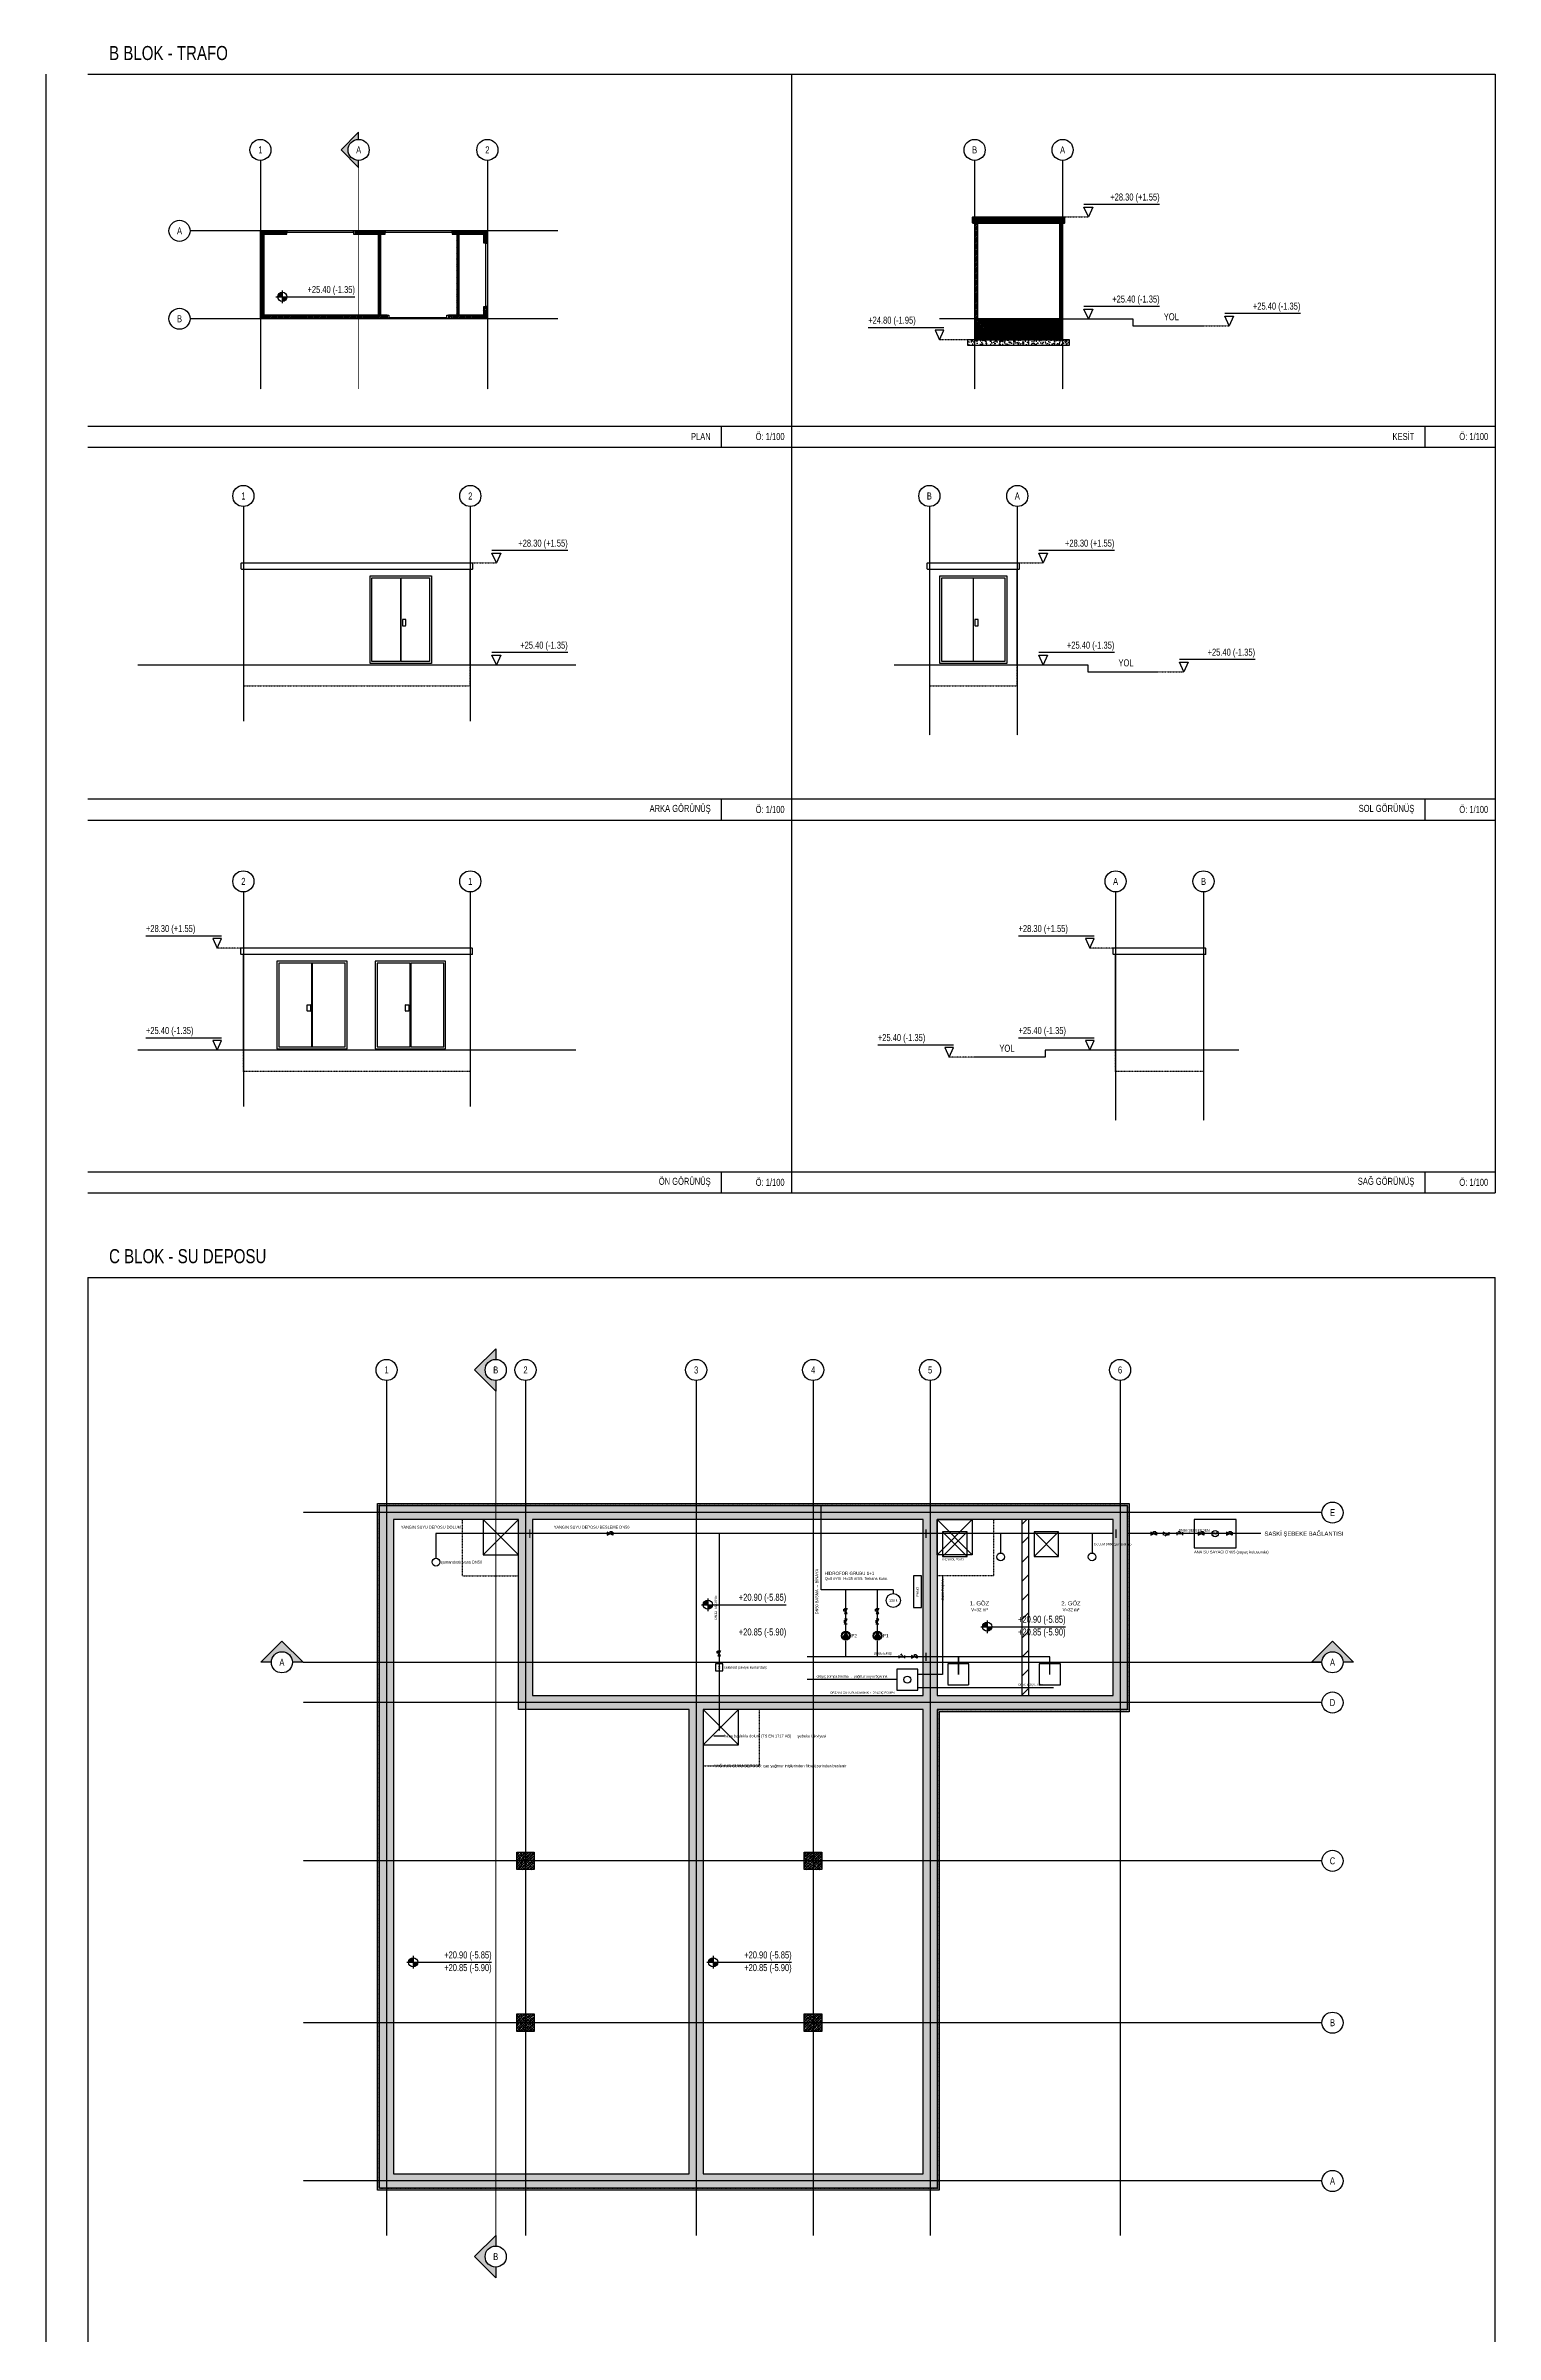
# Model space of a CAD drawing. Header units: centimetres. Extents: x 201386 to 208980, y -688066 to -675725.
# Drawn here: x 201386 to 205506, y -682230 to -675725 of the extents above; entities that cross this region are included whole.
import ezdxf
from ezdxf.enums import TextEntityAlignment as Align

# ---------------------------------------------------------------- set-up
doc = ezdxf.new("R2010")
doc.units = ezdxf.units.CM
for name, pattern in [('DASHDOT2', [1.778, 1.27, -0.254, 0, -0.254]), ('DASHED', [1.524, 1.27, -0.254]), ('HIDDEN2', [0.1875, 0.125, -0.0625])]:
    doc.linetypes.add(name, pattern=pattern)
for name, color, linetype in [('A-ANNO-DIMS', 187, 'CONTINUOUS'), ('A-ANNO-GRID', 155, 'DASHDOT2'), ('A-ANNO-TEXT', 50, 'CONTINUOUS'), ('A-ANNO-TTBL', 157, 'CONTINUOUS'), ('A-DOOR', 193, 'CONTINUOUS'), ('A-ELEV-01', 255, 'CONTINUOUS'), ('A-WALL-INSL', 249, 'CONTINUOUS'), ('ROTAS-DEPO-BETONARME', 8, 'Continuous'), ('ROTAS-DEPO-SU', 5, 'Continuous'), ('ROTAS-DEPO-TARAMA', 8, 'Continuous'), ('ROTAS-DEPO-TASMA-BOSALTMA', 6, 'Continuous'), ('ROTAS-HIDROFOR-BASMA', 1, 'Continuous'), ('ROTAS-HIDROFOR-CIHAZ', 3, 'Continuous'), ('ROTAS-HIDROFOR-EMIS', 4, 'Continuous'), ('ROTAS-TEMIZSU-BORU', 5, 'Continuous'), ('ROTAS-YAZI', 7, 'Continuous'), ('S-CONC', 5, 'CONTINUOUS'), ('S-HTCH', 8, 'CONTINUOUS')]:
    doc.layers.add(name, color=color, linetype=linetype)
doc.styles.add('Fields_100', font='act_simplex.shx', dxfattribs={"width": 0.8, "height": 20})
doc.styles.add('Fields_200', font='act_simplex.shx', dxfattribs={"width": 0.8, "height": 40})
doc.styles.add('ROTAS', font='arial.ttf')
pattern_1 = [(45, (180242.014, -674372.095), (-2.24506403, 2.24506403), [])]
pattern_2 = [(45, (178122.731, -678159.3024), (-4.490128, 4.490128), []), (45, (178127.221, -678159.3024), (-4.490128, 4.490128), [3.175, -1.5875])]

# ---------------------------------------------------------------- blocks, each defined once
blk = doc.blocks.new('ROTAS-KD-KURESEL-VANA')
at = {"color": 1}
for p, q in [((0, 0), (0, 8)), ((0, 8), (8, 8))]:
    blk.add_line(p, q, dxfattribs=at)
blk.add_lwpolyline([(-10, 5), (-10, -5), (10, 5), (10, -5), (-10, 5)], dxfattribs=at)
at = {"style": 'ROTAS', "flags": 1}
blk.add_attdef('CAP', (-10.451, -0.006), '', height=10, dxfattribs=at)
blk = doc.blocks.new('ROTAS-KD-PISLIK-TUTUCU')
at = {"color": 1}
for p, q in [((-10, -5), (-10, 5)), ((-10, 0), (10, 0)), ((-6.051, 5.768), (-1.408, 10.47)), ((5.128, 0), (-3.725, 8.124)), ((10, -5), (10, 5))]:
    blk.add_line(p, q, dxfattribs=at)
at = {"style": 'ROTAS', "flags": 1}
blk.add_attdef('CAP', (9.335, 0), '', height=10, rotation=180, dxfattribs=at)
blk = doc.blocks.new('ROTAS-KD-CEKVALF')
blk.add_hatch(color=1).paths.add_polyline_path([(-11.408, 5), (-11.297, 5.548), (-10.996, 5.996), (-10.548, 6.297), (-10, 6.408), (-9.452, 6.297), (-9.004, 5.996), (-8.703, 5.548), (-8.592, 5), (-8.703, 4.452), (-9.004, 4.004), (-9.452, 3.703), (-10, 3.592), (-10.548, 3.703), (-10.996, 4.004), (-11.297, 4.452), (-11.408, 5)])
at = {"color": 1}
for p, q in [((-10, -5), (-10, 5)), ((-10, 5), (10, -5)), ((-5.6, 5), (5.6, 5)), ((5.6, 5), (0, 7.32)), ((10, -5), (10, 5))]:
    blk.add_line(p, q, dxfattribs=at)
at = {"style": 'ROTAS', "flags": 1}
blk.add_attdef('CAP', (-9.712, -4.899), '', height=10, dxfattribs=at)
blk = doc.blocks.new('ROTAS-POMPA')
blk.add_hatch(color=7).paths.add_polyline_path([(10.35, 0), (-4.95, 8.85), (-4.95, -8.85)])
blk.add_lwpolyline([(10.35, 0), (-4.95, 8.85), (-4.95, -8.85)], close=True)
for radius in [12.45, 10.35]:
    blk.add_circle((0, 0), radius)

msp = doc.modelspace()

# ---------------------------------------------------------------- hatches: boundary and pattern name
at = {"layer": 'A-ANNO-DIMS'}
h = msp.add_hatch(color=256, dxfattribs=at)
h.paths.add_polyline_path([(202058.1, -676425.4, 0.414214), (202045.1, -676438.4), (202058.1, -676438.4)])
h.paths.add_polyline_path([(202071.1, -676438.4), (202058.1, -676438.4), (202058.1, -676451.4, 0.414214)])
h = msp.add_hatch(color=256, dxfattribs=at)
h.paths.add_polyline_path([(203267.8, -680142.9, 0.414214), (203254.8, -680155.9), (203267.8, -680155.9)])
h.paths.add_polyline_path([(203280.8, -680155.9), (203267.8, -680155.9), (203267.8, -680168.9, 0.414214)])
h = msp.add_hatch(color=256, dxfattribs=at)
h.paths.add_polyline_path([(204061.7, -680205.4, 0.414214), (204048.7, -680218.4), (204061.7, -680218.4)])
h.paths.add_polyline_path([(204074.7, -680218.4), (204061.7, -680218.4), (204061.7, -680231.4, 0.414214)])
h = msp.add_hatch(color=256, dxfattribs=at)
h.paths.add_polyline_path([(202430.3, -681159.5, 0.414214), (202417.3, -681172.5), (202430.3, -681172.5)])
h.paths.add_polyline_path([(202443.3, -681172.5), (202430.3, -681172.5), (202430.3, -681185.5, 0.414214)])
h = msp.add_hatch(color=256, dxfattribs=at)
h.paths.add_polyline_path([(203283.1, -681159.5, 0.414214), (203270.1, -681172.5), (203283.1, -681172.5)])
h.paths.add_polyline_path([(203296.1, -681172.5), (203283.1, -681172.5), (203283.1, -681185.5, 0.414214)])
at = {"layer": 'A-ANNO-GRID'}
h = msp.add_hatch(color=256, dxfattribs=at)
h.dxf.hatch_style = 1
h.paths.add_polyline_path([(202275.3, -676050.6, -0.414214), (202245.3, -676020.6, -0.414214), (202275.3, -675990.6), (202275.3, -675970.6), (202225.3, -676020.6), (202275.3, -676070.6)])
at = {"layer": 'A-ANNO-GRID', "linetype": 'Continuous', "ltscale": 10}
h = msp.add_hatch(color=256, dxfattribs=at)
h.dxf.hatch_style = 1
h.paths.add_polyline_path([(202664.9, -679548.7), (202664.9, -679518.7, -0.414214), (202634.9, -679488.7, -0.414214), (202664.9, -679458.7), (202664.9, -679428.7), (202604.9, -679488.7)])
h = msp.add_hatch(color=256, dxfattribs=at)
h.dxf.hatch_style = 1
h.paths.add_polyline_path([(201997.1, -680319.7), (202027.1, -680319.7, -0.414214), (202057.1, -680289.7, -0.414214), (202087.1, -680319.7), (202117.1, -680319.7), (202057.1, -680259.7)])
h = msp.add_hatch(color=256, dxfattribs=at)
h.dxf.hatch_style = 1
h.paths.add_polyline_path([(204983.4, -680319.7), (205013.4, -680319.7, -0.414214), (205043.4, -680289.7, -0.414214), (205073.4, -680319.7), (205103.4, -680319.7), (205043.4, -680259.7)])
h = msp.add_hatch(color=256, dxfattribs=at)
h.dxf.hatch_style = 1
h.paths.add_polyline_path([(202664.9, -682068.9), (202664.9, -682038.9, -0.414214), (202634.9, -682008.9, -0.414214), (202664.9, -681978.9), (202664.9, -681948.9), (202604.9, -682008.9)])
at = {"layer": 'A-WALL-INSL', "linetype": 'HIDDEN2', "ltscale": 0.5}
h = msp.add_hatch(dxfattribs=at)
h.set_pattern_fill('HONEY', color=256, scale=0.4, style=0)
h.set_pattern_definition([(0, (178122.7311, -678159.3024), (1.905, 1.09985226), [1.27, -2.54]), (120, (178122.7311, -678159.3024), (-1.904999996, 1.099852265), [1.27, -2.54]), (60, (178122.7311, -678159.3024), (4e-09, 2.199704523), [-2.54, 1.27])])
h.paths.add_polyline_path([(202328.6, -681820.1), (202328.6, -679868.1), (204465.6, -679868.1), (204465.6, -680460.1), (203925.6, -680460.1), (203925.6, -681820.1)])
h.paths.add_polyline_path([(202333.6, -681815.1), (202333.6, -679873.1), (204460.6, -679873.1), (204460.6, -680455.1), (203920.6, -680455.1), (203920.6, -681815.1)], flags=16)
at = {"layer": 'ROTAS-DEPO-TARAMA'}
h = msp.add_hatch(dxfattribs=at)
h.set_pattern_fill('ANSI31', scale=12)
h.paths.add_polyline_path([(204160, -680414), (204180, -680414), (204180, -679914), (204160, -679914)])
at = {"layer": 'S-HTCH'}
h = msp.add_hatch(dxfattribs=at)
h.set_pattern_fill('ANSI31', color=256)
h.set_pattern_definition(pattern_1)
h.paths.add_polyline_path([(202630.1, -676280.6), (202630.1, -676260.6), (202546.1, -676260.6), (202546.1, -676250.6), (202639.7, -676250.6), (202641.1, -676252), (202641.1, -676280.6)])
h.paths.add_polyline_path([(202007.1, -676490.6), (202356.1, -676490.6), (202356.1, -676500.6), (201997.6, -676500.6), (201996.1, -676499.2), (201996.1, -676252), (201997.6, -676250.6), (202066.1, -676250.6), (202066.1, -676260.6), (202007.1, -676260.6)])
h.paths.add_polyline_path([(202531.1, -676500.6), (202531.1, -676490.6), (202630.1, -676490.6), (202630.1, -676470.6), (202641.1, -676470.6), (202641.1, -676499.2), (202639.7, -676500.6)])
h.paths.add_polyline_path([(202346.1, -676250.6), (202346.1, -676260.6), (202266.1, -676260.6), (202266.1, -676250.6)], flags=17)
h = msp.add_hatch(dxfattribs=at)
h.set_pattern_fill('ANSI31', color=256)
h.set_pattern_definition(pattern_1)
h.paths.add_polyline_path([(202337.1, -676260.6), (202331.1, -676260.6), (202331.1, -676490.6), (202337.1, -676490.6)])
h.paths.add_polyline_path([(202415, -676450.8), (202468.5, -676450.8), (202468.5, -676430.2), (202415, -676430.2)], flags=9)
h = msp.add_hatch(dxfattribs=at)
h.set_pattern_fill('ANSI31', color=256)
h.set_pattern_definition(pattern_1)
h.paths.add_polyline_path([(202560.1, -676260.6), (202554.1, -676260.6), (202554.1, -676490.6), (202560.1, -676490.6)])
h = msp.add_hatch(dxfattribs=at)
h.set_pattern_fill('ANSI31', color=256)
h.set_pattern_definition([(45, (181701.5884, -673948.344), (-2.24506403, 2.24506403), [])])
h.paths.add_polyline_path([(204276.2, -676500.6), (204026.2, -676500.6), (204026.2, -676560.6), (204276.2, -676560.6)])
h.paths.add_polyline_path([(204276.2, -676228.6), (204267.2, -676228.6), (204267.2, -676500.6), (204276.2, -676500.6)])
h.paths.add_polyline_path([(204282.7, -676211.6), (204281.7, -676210.6), (204020.7, -676210.6), (204019.7, -676211.6), (204019.7, -676227.6), (204020.7, -676228.6), (204281.7, -676228.6), (204282.7, -676227.6)])
h.paths.add_polyline_path([(204035.2, -676228.6), (204026.2, -676228.6), (204026.2, -676500.6), (204035.2, -676500.6)])
h = msp.add_hatch(dxfattribs=at)
h.set_pattern_fill('AR-CONC', color=256, scale=0.1, style=0)
h.set_pattern_definition([(50, (181701.588, -673948.344), (18.218467, -1.593909), [1.905, -20.955]), (355, (181701.588, -673948.344), (-3.524342, 19.105685), [1.524, -16.764058]), (100.451445, (181703.107, -673948.477), (14.694125, 17.511775), [1.619001, -17.809024]), (46.1842, (181701.588, -673943.264), (27.107904, -4.204233), [2.8575, -31.4325]), (96.63556, (181703.847, -673943.614), (23.740413, 24.742612), [2.428502, -26.71356]), (351.18415, (181701.588, -673943.264), (23.740413, 24.742612), [2.285997, -25.145973]), (21, (181704.128, -673944.534), (15.161439, -10.22652), [1.905, -20.955]), (326, (181704.128, -673944.534), (6.180203, 18.418797), [1.524, -16.764]), (71.451445, (181705.392, -673945.386), (21.341642, 8.192277), [1.619001, -17.808994]), (37.5, (181701.5884, -673948.344), (0.3088603, 8.4555039), [0, -16.5608, 0, -17.018, 0, -16.8275]), (7.5, (181701.588, -673948.344), (6.6819663, 10.0180575), [0, -9.7028, 0, -16.1798, 0, -6.4135]), (327.5, (181695.924, -673948.344), (13.5590595, -0.5728744), [0, -6.35, 0, -19.812, 0, -26.289]), (317.5, (181693.384, -673948.344), (14.812918, 2.542649), [0, -8.255, 0, -13.1572, 0, -18.669])])
h.paths.add_polyline_path([(204296.2, -676560.6), (204006.2, -676560.6), (204006.2, -676575.6), (204296.2, -676575.6)])
h = msp.add_hatch(dxfattribs=at)
h.set_pattern_fill('ANSI33', color=256)
h.set_pattern_definition(pattern_2)
h.paths.add_polyline_path([(202334.6, -681814.1), (202334.6, -679874.1), (204459.6, -679874.1), (204459.6, -680454.1), (203919.6, -680454.1), (203919.6, -681814.1)])
h.paths.add_polyline_path([(203254.6, -681774.1), (203879.6, -681774.1), (203879.6, -680454.1), (203254.6, -680454.1)], flags=16)
h.paths.add_polyline_path([(203919.6, -680414.1), (204419.6, -680414.1), (204419.6, -679914.1), (203919.6, -679914.1)], flags=16)
h.paths.add_polyline_path([(202374.6, -679914.1), (202374.6, -681774.1), (203214.6, -681774.1), (203214.6, -680454.1), (202729.6, -680454.1), (202729.6, -679914.1)], flags=16)
h.paths.add_polyline_path([(202769.6, -680414.1), (203879.6, -680414.1), (203879.6, -679914.1), (202769.6, -679914.1)], flags=16)
h = msp.add_hatch(dxfattribs=at)
h.set_pattern_fill('ANSI33', color=256)
h.set_pattern_definition(pattern_2)
h.paths.add_polyline_path([(202724.6, -680909.1), (202774.6, -680909.1), (202774.6, -680859.1), (202724.6, -680859.1)])
h = msp.add_hatch(dxfattribs=at)
h.set_pattern_fill('ANSI33', color=256)
h.set_pattern_definition(pattern_2)
h.paths.add_polyline_path([(203542.1, -680909.1), (203592.1, -680909.1), (203592.1, -680859.1), (203542.1, -680859.1)])
h = msp.add_hatch(dxfattribs=at)
h.set_pattern_fill('ANSI33', color=256)
h.set_pattern_definition(pattern_2)
h.paths.add_polyline_path([(202724.6, -681369.1), (202774.6, -681369.1), (202774.6, -681319.1), (202724.6, -681319.1)])
h = msp.add_hatch(dxfattribs=at)
h.set_pattern_fill('ANSI33', color=256)
h.set_pattern_definition(pattern_2)
h.paths.add_polyline_path([(203542.1, -681369.1), (203592.1, -681369.1), (203592.1, -681319.1), (203542.1, -681319.1)])

# ---------------------------------------------------------------- linework, layer by layer
at = {"layer": 'A-ANNO-DIMS', "linetype": 'HIDDEN2'}
for p, q in [((204281.7, -676210.6), (204349.5, -676210.6)), ((204676.2, -676520.6), (204749.4, -676520.6)), ((204006.2, -676560.6), (203926.3, -676560.6)), ((202599.1, -677194.4), (202666.8, -677194.4)), ((204153, -677194.4), (204220.8, -677194.4)), ((204547.5, -677504.4), (204620.7, -677504.4)), ((201941.1, -678289.9), (201873.3, -678289.9)), ((204421.3, -678289.9), (204353.6, -678289.9)), ((204026.8, -678599.9), (203953.7, -678599.9))]:
    msp.add_line(p, q, dxfattribs=at)
at = {"layer": 'A-ANNO-DIMS'}
for p, q in [((202040.1, -676438.4), (202264.8, -676438.4)), ((202058.1, -676420.4), (202058.1, -676456.4)), ((203249.8, -680155.9), (203490.8, -680155.9)), ((203267.8, -680137.9), (203267.8, -680173.9)), ((204043.7, -680218.4), (204284.7, -680218.4)), ((204061.7, -680200.4), (204061.7, -680236.4)), ((202412.3, -681172.5), (202653.3, -681172.5)), ((202430.3, -681154.5), (202430.3, -681190.5)), ((203265.1, -681172.5), (203506.1, -681172.5)), ((203283.1, -681154.5), (203283.1, -681190.5))]:
    msp.add_line(p, q, dxfattribs=at)
for points in [[(204552.1, -676175.6), (204337, -676175.6)], [(204552.1, -676465.6), (204337, -676465.6)], [(204952.1, -676485.6), (204736.9, -676485.6)], [(203723.7, -676525.6), (203938.8, -676525.6)], [(202869.5, -677159.4), (202654.3, -677159.4)], [(204423.4, -677159.4), (204208.3, -677159.4)], [(202869.5, -677449.4), (202654.3, -677449.4)], [(204423.4, -677449.4), (204208.3, -677449.4)], [(204823.3, -677469.4), (204608.2, -677469.4)], [(201670.7, -678254.9), (201885.8, -678254.9)], [(204150.9, -678254.9), (204366.1, -678254.9)], [(201670.7, -678544.9), (201885.8, -678544.9)], [(203751, -678564.9), (203966.2, -678564.9)], [(204150.9, -678544.9), (204366.1, -678544.9)]]:
    msp.add_lwpolyline(points, dxfattribs=at)
for points in [[(204349.5, -676210.6), (204337, -676183.1), (204362, -676183.1)], [(204349.5, -676500.6), (204337, -676473.1), (204362, -676473.1)], [(204749.4, -676520.6), (204736.9, -676493.1), (204761.9, -676493.1)], [(203926.3, -676560.6), (203938.8, -676533.1), (203913.8, -676533.1)], [(202666.8, -677194.4), (202654.3, -677166.9), (202679.3, -677166.9)], [(204220.8, -677194.4), (204208.3, -677166.9), (204233.3, -677166.9)], [(202666.8, -677484.4), (202654.3, -677456.9), (202679.3, -677456.9)], [(204220.8, -677484.4), (204208.3, -677456.9), (204233.3, -677456.9)], [(204620.7, -677504.4), (204608.2, -677476.9), (204633.2, -677476.9)], [(201873.3, -678289.9), (201885.8, -678262.4), (201860.8, -678262.4)], [(204353.6, -678289.9), (204366.1, -678262.4), (204341.1, -678262.4)], [(201873.3, -678579.9), (201885.8, -678552.4), (201860.8, -678552.4)], [(203953.7, -678599.9), (203966.2, -678572.4), (203941.2, -678572.4)], [(204353.6, -678579.9), (204366.1, -678552.4), (204341.1, -678552.4)]]:
    msp.add_lwpolyline(points, close=True, dxfattribs=at)
for centre in [(202058.1, -676438.4), (203267.8, -680155.9), (204061.7, -680218.4), (202430.3, -681172.5), (203283.1, -681172.5)]:
    msp.add_circle(centre, 13, dxfattribs=at)
at = {"layer": 'A-ANNO-GRID'}
for p, q in [((201996.1, -676050.6), (201996.1, -676700.6)), ((202641.1, -676050.6), (202641.1, -676700.6)), ((204026.2, -676050.6), (204026.2, -676700.6)), ((204276.2, -676050.6), (204276.2, -676700.6)), ((202841.1, -676250.6), (201796.1, -676250.6)), ((202841.1, -676500.6), (201796.1, -676500.6)), ((201947.6, -677034.4), (201947.6, -677644.4)), ((202592.6, -677034.4), (202592.6, -677644.4)), ((203897.5, -677034.4), (203897.5, -677684.4)), ((204147.5, -677034.4), (204147.5, -677684.4)), ((201947.6, -678129.9), (201947.6, -678739.9)), ((202592.6, -678129.9), (202592.6, -678739.9)), ((204426.8, -678129.9), (204426.8, -678779.9)), ((204676.8, -678129.9), (204676.8, -678779.9)), ((202354.6, -679518.7), (202354.6, -681948.9)), ((202749.6, -679518.7), (202749.6, -681948.9)), ((203234.6, -679518.7), (203234.6, -681948.9)), ((203567.1, -679518.7), (203567.1, -681948.9)), ((203899.6, -679518.7), (203899.6, -681948.9)), ((204439.6, -679518.7), (204439.6, -681948.9)), ((205013.4, -679894.1), (202117.1, -679894.1)), ((205013.4, -680434.1), (202117.1, -680434.1)), ((205013.4, -680884.1), (202117.1, -680884.1)), ((205013.4, -681344.1), (202117.1, -681344.1)), ((205013.4, -681794.1), (202117.1, -681794.1))]:
    msp.add_line(p, q, dxfattribs=at)
at = {"layer": 'A-ANNO-GRID', "linetype": 'Continuous', "ltscale": 10}
msp.add_lwpolyline([(202275.3, -675990.6), (202275.3, -675970.6), (202225.3, -676020.6), (202275.3, -676070.6), (202275.3, -676050.6)], dxfattribs=at)
at = {"layer": 'A-ANNO-GRID', "ltscale": 0.5, "const_width": 2}
msp.add_lwpolyline([(202275.3, -676070.6), (202275.3, -676700.6)], dxfattribs=at)
at = {"layer": 'A-ANNO-GRID', "linetype": 'Continuous', "ltscale": 10, "elevation": 0}
for points in [[(202664.9, -679518.7), (202664.9, -679548.7), (202604.9, -679488.7), (202664.9, -679428.7), (202664.9, -679458.7)], [(202027.1, -680319.7), (201997.1, -680319.7), (202057.1, -680259.7), (202117.1, -680319.7), (202087.1, -680319.7)], [(205013.4, -680319.7), (204983.4, -680319.7), (205043.4, -680259.7), (205103.4, -680319.7), (205073.4, -680319.7)], [(202664.9, -682038.9), (202664.9, -682068.9), (202604.9, -682008.9), (202664.9, -681948.9), (202664.9, -681978.9)]]:
    msp.add_lwpolyline(points, dxfattribs=at)
at = {"layer": 'A-ANNO-GRID', "const_width": 3, "elevation": 0}
for points in [[(202664.9, -679518.7), (202664.9, -681948.9)], [(205013.4, -680319.7), (202117.1, -680319.7)]]:
    msp.add_lwpolyline(points, dxfattribs=at)
at = {"layer": 'A-ANNO-GRID', "linetype": 'Continuous', "ltscale": 10}
for centre in [(201996.1, -676020.6), (202275.3, -676020.6), (202641.1, -676020.6), (204026.2, -676020.6), (204276.2, -676020.6), (201766.1, -676250.6), (201766.1, -676500.6), (201947.6, -677004.4), (202592.6, -677004.4), (203897.5, -677004.4), (204147.5, -677004.4), (201947.6, -678099.9), (202592.6, -678099.9), (204426.8, -678099.9), (204676.8, -678099.9), (202354.6, -679488.7), (202664.9, -679488.7), (202749.6, -679488.7), (203234.6, -679488.7), (203567.1, -679488.7), (203899.6, -679488.7), (204439.6, -679488.7), (205043.4, -679894.1), (202057.1, -680319.7), (205043.4, -680319.7), (205043.4, -680434.1), (205043.4, -680884.1), (205043.4, -681344.1), (205043.4, -681794.1), (202664.9, -682008.9)]:
    msp.add_circle(centre, 30, dxfattribs=at)
at = {"layer": 'A-ANNO-TTBL'}
for p, q in [((201385.9, -675805.5), (201385.9, -688065.5)), ((201505.9, -675805.5), (205505.9, -675805.5)), ((203505.9, -675805.5), (203505.9, -676865.5)), ((205505.9, -675805.5), (205505.9, -678985.5)), ((201505.9, -676805.5), (205505.9, -676805.5)), ((203305.9, -676805.5), (203305.9, -676865.5)), ((205305.9, -676805.5), (205305.9, -676865.5)), ((201505.9, -676865.5), (205505.9, -676865.5)), ((203505.9, -676865.5), (203505.9, -677925.5)), ((201505.9, -677865.5), (205505.9, -677865.5)), ((203305.9, -677865.5), (203305.9, -677925.5)), ((205305.9, -677865.5), (205305.9, -677925.5)), ((201505.9, -677925.5), (205505.9, -677925.5)), ((203505.9, -677925.5), (203505.9, -678985.5)), ((201505.9, -678925.5), (205505.9, -678925.5)), ((203305.9, -678925.5), (203305.9, -678985.5)), ((205305.9, -678925.5), (205305.9, -678985.5)), ((201505.9, -678985.5), (205505.9, -678985.5)), ((201505.9, -679225.5), (201505.9, -688065.5)), ((201505.9, -679225.5), (205505.9, -679225.5))]:
    msp.add_line(p, q, dxfattribs=at)
msp.add_lwpolyline([(201505.9, -688065.5), (205505.9, -688065.5), (205505.9, -679225.5)], dxfattribs=at)
at = {"layer": 'A-DOOR'}
for points in [[(202066.1, -676260.6), (202071.1, -676260.6), (202071.1, -676250.6), (202066.1, -676250.6)], [(202071.1, -676254.6), (202261.1, -676254.6), (202261.1, -676250.6), (202071.1, -676250.6)], [(202261.1, -676260.6), (202266.1, -676260.6), (202266.1, -676250.6), (202261.1, -676250.6)], [(202346.1, -676260.6), (202351.1, -676260.6), (202351.1, -676250.6), (202346.1, -676250.6)], [(202351.1, -676254.6), (202541.1, -676254.6), (202541.1, -676250.6), (202351.1, -676250.6)], [(202541.1, -676260.6), (202546.1, -676260.6), (202546.1, -676250.6), (202541.1, -676250.6)], [(202631.1, -676285.6), (202631.1, -676280.6), (202641.1, -676280.6), (202641.1, -676285.6)], [(202637.1, -676465.6), (202637.1, -676285.6), (202641.1, -676285.6), (202641.1, -676465.6)], [(202356.1, -676490.6), (202361.1, -676490.6), (202361.1, -676500.6), (202356.1, -676500.6)], [(202361.1, -676496.6), (202526.1, -676496.6), (202526.1, -676500.6), (202361.1, -676500.6)], [(202526.1, -676490.6), (202531.1, -676490.6), (202531.1, -676500.6), (202526.1, -676500.6)], [(202631.1, -676470.6), (202631.1, -676465.6), (202641.1, -676465.6), (202641.1, -676470.6)]]:
    msp.add_lwpolyline(points, close=True, dxfattribs=at)
at = {"layer": 'A-ELEV-01'}
for p, q in [((201942.1, -677194.4), (201941.1, -677195.4)), ((201941.1, -677211.4), (201941.1, -677195.4)), ((201942.1, -677212.4), (201941.1, -677211.4)), ((201942.1, -677194.4), (202599.1, -677194.4)), ((201942.1, -677212.4), (202599.1, -677212.4)), ((201947.6, -677212.4), (201947.6, -677484.4)), ((202592.6, -677484.4), (202592.6, -677212.4)), ((202600.1, -677195.4), (202599.1, -677194.4)), ((202599.1, -677212.4), (202600.1, -677211.4)), ((202600.1, -677211.4), (202600.1, -677195.4)), ((203892, -677194.4), (203891, -677195.4)), ((203891, -677211.4), (203891, -677195.4)), ((203892, -677212.4), (203891, -677211.4)), ((203892, -677194.4), (204153, -677194.4)), ((203892, -677212.4), (204153, -677212.4)), ((203897.5, -677212.4), (203897.5, -677484.4)), ((204147.5, -677484.4), (204147.5, -677212.4)), ((204154, -677195.4), (204153, -677194.4)), ((204153, -677212.4), (204154, -677211.4)), ((204154, -677211.4), (204154, -677195.4)), ((202399.6, -677355.7), (202399.6, -677372.6)), ((202408.5, -677355.2), (202400.1, -677355.2)), ((202409, -677372.6), (202409, -677355.7)), ((204027, -677355.7), (204027, -677372.6)), ((204036, -677355.2), (204027.5, -677355.2)), ((204036.5, -677372.6), (204036.5, -677355.7)), ((202400.1, -677373.1), (202408.5, -677373.1)), ((204027.5, -677373.1), (204036, -677373.1)), ((201940.1, -678290.9), (201941.1, -678289.9)), ((201940.1, -678306.9), (201940.1, -678290.9)), ((201941.1, -678307.9), (201940.1, -678306.9)), ((202598.1, -678289.9), (201941.1, -678289.9)), ((202598.1, -678307.9), (201941.1, -678307.9)), ((201947.6, -678579.9), (201947.6, -678307.9)), ((202592.6, -678307.9), (202592.6, -678579.9)), ((202598.1, -678289.9), (202599.1, -678290.9)), ((202598.1, -678307.9), (202599.1, -678306.9)), ((202599.1, -678306.9), (202599.1, -678290.9)), ((204420.3, -678290.9), (204421.3, -678289.9)), ((204420.3, -678306.9), (204420.3, -678290.9)), ((204421.3, -678307.9), (204420.3, -678306.9)), ((204682.3, -678289.9), (204421.3, -678289.9)), ((204682.3, -678307.9), (204421.3, -678307.9)), ((204426.8, -678579.9), (204426.8, -678307.9)), ((204676.8, -678307.9), (204676.8, -678579.9)), ((204682.3, -678289.9), (204683.3, -678290.9)), ((204682.3, -678307.9), (204683.3, -678306.9)), ((204683.3, -678306.9), (204683.3, -678290.9)), ((202128.6, -678468.1), (202128.6, -678451.2)), ((202129.1, -678450.7), (202137.6, -678450.7)), ((202137.6, -678468.6), (202129.1, -678468.6)), ((202138.1, -678451.2), (202138.1, -678468.1)), ((202408.6, -678468.1), (202408.6, -678451.2)), ((202409.1, -678450.7), (202417.6, -678450.7)), ((202417.6, -678468.6), (202409.1, -678468.6)), ((202418.1, -678451.2), (202418.1, -678468.1))]:
    msp.add_line(p, q, dxfattribs=at)
at = {"layer": 'A-ELEV-01', "linetype": 'HIDDEN2'}
for p, q in [((202569.6, -679914.1), (202569.6, -680074.1)), ((204079.6, -679914.1), (204079.6, -680074.1)), ((202569.6, -680074.1), (202729.6, -680074.1)), ((204079.6, -680074.1), (203919.6, -680074.1)), ((203414.6, -680614.1, 0), (203414.6, -680454.1)), ((203254.6, -680614.1), (203414.6, -680614.1, 0))]:
    msp.add_line(p, q, dxfattribs=at)
at = {"layer": 'A-ELEV-01', "ltscale": 0.2}
for p, q in [((202629.6, -680014.1), (202729.6, -679914.1)), ((202629.6, -679914.1), (202729.6, -680014.1)), ((203919.6, -680014.1), (204019.6, -679914.1)), ((203919.6, -679914.1), (204019.6, -680014.1)), ((203254.6, -680554.1, 0), (203354.6, -680454.1, 0)), ((203254.6, -680454.1, 0), (203354.6, -680554.1, 0))]:
    msp.add_line(p, q, dxfattribs=at)
at = {"layer": 'A-ELEV-01'}
for points in [[(202307.6, -677231.2), (202482.6, -677231.2), (202482.6, -677480.2), (202307.6, -677480.2), (202307.6, -677231.2)], [(203927.5, -677231.2), (204117.5, -677231.2), (204117.5, -677480.2), (203927.5, -677480.2), (203927.5, -677231.2)], [(202242.6, -678326.7), (202042.6, -678326.7), (202042.6, -678575.7), (202242.6, -678575.7), (202242.6, -678326.7)], [(202522.6, -678326.7), (202322.6, -678326.7), (202322.6, -678575.7), (202522.6, -678575.7), (202522.6, -678326.7)]]:
    msp.add_lwpolyline(points, close=True, dxfattribs=at)
for points in [[(202313.1, -677236.7), (202394.4, -677236.7), (202394.4, -677474.7), (202313.1, -677474.7), (202313.1, -677236.7)], [(202395.7, -677236.7), (202477.1, -677236.7), (202477.1, -677474.7), (202395.7, -677474.7), (202395.7, -677236.7)], [(203933, -677236.7), (204021.9, -677236.7), (204021.9, -677474.7), (203933, -677474.7), (203933, -677236.7)], [(204023.2, -677236.7), (204112.1, -677236.7), (204112.1, -677474.7), (204023.2, -677474.7), (204023.2, -677236.7)], [(202141.9, -678332.2), (202048, -678332.2), (202048, -678570.2), (202141.9, -678570.2), (202141.9, -678332.2)], [(202237.1, -678332.2), (202143.2, -678332.2), (202143.2, -678570.2), (202237.1, -678570.2), (202237.1, -678332.2)], [(202421.9, -678332.2), (202328, -678332.2), (202328, -678570.2), (202421.9, -678570.2), (202421.9, -678332.2)], [(202517.1, -678332.2), (202423.2, -678332.2), (202423.2, -678570.2), (202517.1, -678570.2), (202517.1, -678332.2)]]:
    msp.add_lwpolyline(points, dxfattribs=at)
at = {"layer": 'A-ELEV-01', "linetype": 'HIDDEN2'}
for points in [[(201947.6, -677484.4), (201947.6, -677544.4), (202592.6, -677544.4), (202592.6, -677484.4)], [(203897.5, -677484.4), (203897.5, -677544.4), (204147.5, -677544.4), (204147.5, -677484.4)], [(202592.6, -678579.9), (202592.6, -678639.9), (201947.6, -678639.9), (201947.6, -678579.9)], [(204676.8, -678579.9), (204676.8, -678639.9), (204426.8, -678639.9), (204426.8, -678579.9)]]:
    msp.add_lwpolyline(points, dxfattribs=at)
at = {"layer": 'A-ELEV-01', "ltscale": 0.2, "elevation": 0}
for points in [[(202629.6, -680014.1), (202729.6, -680014.1), (202729.6, -679914.1), (202629.6, -679914.1)], [(204019.6, -680014.1), (203919.6, -680014.1), (203919.6, -679914.1), (204019.6, -679914.1)], [(203254.6, -680454.1), (203254.6, -680554.1), (203354.6, -680554.1), (203354.6, -680454.1)]]:
    msp.add_lwpolyline(points, close=True, dxfattribs=at)
at = {"layer": 'A-ELEV-01'}
for centre, start, end in [((202400.1, -677355.7), 90, 180), ((202408.5, -677355.7), 0, 90), ((204027.5, -677355.7), 90, 180), ((204036, -677355.7), 0, 90), ((202400.1, -677372.6), 180, 270), ((202408.5, -677372.6), 270, 0), ((204027.5, -677372.6), 180, 270), ((204036, -677372.6), 270, 0), ((202129.1, -678451.2), 90, 180), ((202129.1, -678468.1), 180, 270), ((202137.6, -678451.2), 0, 90), ((202137.6, -678468.1), 270, 0), ((202409.1, -678451.2), 90, 180), ((202409.1, -678468.1), 180, 270), ((202417.6, -678451.2), 0, 90), ((202417.6, -678468.1), 270, 0)]:
    msp.add_arc(centre, 0.5, start, end, dxfattribs=at)
at = {"layer": 'A-WALL-INSL', "ltscale": 0.5, "elevation": 0}
msp.add_lwpolyline([(202328.6, -681820.1), (202328.6, -679868.1), (204465.6, -679868.1), (204465.6, -680460.1), (203925.6, -680460.1), (203925.6, -681820.1)], close=True, dxfattribs=at)
at = {"layer": 'A-WALL-INSL', "linetype": 'HIDDEN2', "ltscale": 0.5, "const_width": 1, "elevation": 0}
msp.add_lwpolyline([(202334.1, -681814.6), (202334.1, -679873.6), (204460.1, -679873.6), (204460.1, -680454.6), (203920.1, -680454.6), (203920.1, -681814.6)], close=True, dxfattribs=at)
at = {"layer": 'A-WALL-INSL', "linetype": 'HIDDEN2', "ltscale": 0.5, "elevation": 0}
msp.add_lwpolyline([(202333.6, -681815.1), (202333.6, -679873.1), (204460.6, -679873.1), (204460.6, -680455.1), (203920.6, -680455.1), (203920.6, -681815.1)], close=True, dxfattribs=at)
at = {"layer": 'ROTAS-DEPO-BETONARME'}
msp.add_lwpolyline([(204160, -680414), (204180, -680414), (204180, -679914), (204160, -679914)], close=True, dxfattribs=at)
at = {"layer": 'ROTAS-DEPO-SU'}
msp.add_line((203285, -680529), (203315, -680529), dxfattribs=at)
at = {"layer": 'ROTAS-DEPO-TASMA-BOSALTMA'}
for points in [[(203935, -680074), (203935, -680354), (203865, -680354)], [(203805, -680369), (203550, -680369)], [(204250, -680392), (203865, -680392)]]:
    msp.add_lwpolyline(points, dxfattribs=at)
at = {"layer": 'ROTAS-HIDROFOR-BASMA'}
for points in [[(203795, -680114), (203590, -680114), (203590, -679874)], [(203660, -680231), (203660, -680114)], [(203750, -680231), (203750, -680114)], [(203795, -680114), (203795, -680124)]]:
    msp.add_lwpolyline(points, dxfattribs=at)
at = {"layer": 'ROTAS-HIDROFOR-CIHAZ'}
for p, q in [((203935, -680019), (204005, -679949)), ((204005, -680019), (203935, -679949)), ((204195, -680019), (204265, -679949)), ((204265, -680019), (204195, -679949))]:
    msp.add_line(p, q, dxfattribs=at)
at = {"layer": 'ROTAS-HIDROFOR-CIHAZ', "const_width": 3}
for points in [[(202762, -679966), (202762, -679942)], [(203888, -679966), (203888, -679942)], [(204428, -679966), (204428, -679942)], [(203888, -680316), (203888, -680292)]]:
    msp.add_lwpolyline(points, dxfattribs=at)
at = {"layer": 'ROTAS-HIDROFOR-CIHAZ'}
for points in [[(203935, -680019), (204005, -680019), (204005, -679949), (203935, -679949)], [(204195, -680019), (204265, -680019), (204265, -679949), (204195, -679949)], [(203852, -680164), (203875, -680164), (203875, -680074), (203852, -680074)], [(203290, -680344), (203310, -680344), (203310, -680324), (203290, -680324)], [(203805, -680399), (203865, -680399), (203865, -680339), (203805, -680339)]]:
    msp.add_lwpolyline(points, close=True, dxfattribs=at)
at = {"layer": 'ROTAS-HIDROFOR-CIHAZ', "linetype": 'DASHED'}
for points in [[(204650, -679994), (204770, -679994), (204770, -679914), (204650, -679914)], [(203950, -680384), (204010, -680384), (204010, -680324), (203950, -680324)], [(204210, -680384), (204270, -680384), (204270, -680324), (204210, -680324)]]:
    msp.add_lwpolyline(points, close=True, dxfattribs=at)
at = {"layer": 'ROTAS-HIDROFOR-CIHAZ'}
for centre, radius in [((204710, -679954), 9), ((202495, -680035), 11), ((204100, -680020), 11), ((204360, -680020), 11), ((203795, -680144), 20), ((203835, -680369), 10)]:
    msp.add_circle(centre, radius, dxfattribs=at)
at = {"layer": 'ROTAS-HIDROFOR-EMIS'}
for points in [[(203660, -680304), (203660, -680259)], [(203750, -680304), (203750, -680259)], [(203980, -680354), (203980, -680304), (203550, -680304)], [(204240, -680354), (204240, -680304), (203980, -680304), (203980, -680354)]]:
    msp.add_lwpolyline(points, dxfattribs=at)
at = {"layer": 'ROTAS-TEMIZSU-BORU'}
for points in [[(204420, -679954), (202800, -679954), (202800, -679954), (202495, -679954)], [(202495, -679954), (202495, -680024)], [(203300, -679954), (203300, -680374), (203300, -680514)], [(204100, -679954), (204100, -680009)], [(204360, -679954), (204360, -680009)], [(204840, -679954), (204460, -679954)]]:
    msp.add_lwpolyline(points, dxfattribs=at)
at = {"layer": 'S-CONC'}
for p, q in [((202331.1, -676260.6), (202331.1, -676490.6)), ((202337.1, -676260.6), (202337.1, -676490.6)), ((202554.1, -676260.6), (202554.1, -676490.6)), ((202560.1, -676260.6), (202560.1, -676490.6)), ((204020.7, -676210.6), (204019.7, -676211.6)), ((204019.7, -676227.6), (204019.7, -676211.6)), ((204020.7, -676228.6), (204019.7, -676227.6)), ((204020.7, -676210.6), (204281.7, -676210.6)), ((204020.7, -676228.6), (204281.7, -676228.6)), ((204026.2, -676228.6), (204026.2, -676500.6)), ((204035.2, -676500.6), (204035.2, -676228.6)), ((204267.2, -676228.6), (204267.2, -676500.6)), ((204276.2, -676500.6), (204276.2, -676228.6)), ((204282.7, -676211.6), (204281.7, -676210.6)), ((204281.7, -676228.6), (204282.7, -676227.6)), ((204282.7, -676227.6), (204282.7, -676211.6)), ((204026.2, -676500.6), (203926.2, -676500.6)), ((204276.7, -676500.6), (204476.2, -676500.6)), ((201647.6, -677484.4), (201947.6, -677484.4)), ((201947.6, -677484.4), (202592.6, -677484.4)), ((202592.6, -677484.4), (202892.6, -677484.4)), ((203797.5, -677484.4), (204347.5, -677484.4)), ((201947.6, -678579.9), (201647.6, -678579.9)), ((202592.6, -678579.9), (201947.6, -678579.9)), ((202892.6, -678579.9), (202592.6, -678579.9)), ((204776.8, -678579.9), (204226.8, -678579.9))]:
    msp.add_line(p, q, dxfattribs=at)
for points in [[(202356.1, -676500.6), (201997.6, -676500.6), (201996.1, -676499.2), (201996.1, -676252), (201997.6, -676250.6), (202066.1, -676250.6)], [(202356.1, -676490.6), (202007.1, -676490.6), (202007.1, -676260.6), (202066.1, -676260.6)], [(202066.1, -676260.6), (202066.1, -676250.6)], [(202266.1, -676250.6), (202346.1, -676250.6)], [(202266.1, -676260.6), (202266.1, -676250.6)], [(202266.1, -676260.6), (202346.1, -676260.6)], [(202346.1, -676260.6), (202346.1, -676250.6)], [(202546.1, -676250.6), (202639.7, -676250.6), (202641.1, -676252), (202641.1, -676280.6)], [(202546.1, -676260.6), (202546.1, -676250.6)], [(202546.1, -676260.6), (202630.1, -676260.6), (202630.1, -676280.6)], [(202630.1, -676280.6), (202641.1, -676280.6)], [(202356.1, -676490.6), (202356.1, -676500.6)], [(202641.1, -676470.6), (202641.1, -676499.2), (202639.7, -676500.6), (202531.1, -676500.6)], [(202630.1, -676470.6), (202630.1, -676490.6), (202531.1, -676490.6)], [(202531.1, -676490.6), (202531.1, -676500.6)], [(202630.1, -676470.6), (202641.1, -676470.6)], [(204476.2, -676500.6), (204476.2, -676520.6), (204676.2, -676520.6)], [(204347.5, -677484.4), (204347.5, -677504.4), (204547.5, -677504.4)], [(204226.8, -678579.9), (204226.8, -678599.9), (204026.8, -678599.9)]]:
    msp.add_lwpolyline(points, dxfattribs=at)
for points in [[(204026.2, -676560.6), (204276.2, -676560.6), (204276.2, -676500.6), (204026.2, -676500.6)], [(204006.2, -676575.6), (204296.2, -676575.6), (204296.2, -676560.6), (204006.2, -676560.6)], [(202774.6, -680859.1), (202774.6, -680909.1), (202724.6, -680909.1), (202724.6, -680859.1)], [(203592.1, -680859.1), (203592.1, -680909.1), (203542.1, -680909.1), (203542.1, -680859.1)], [(202774.6, -681319.1), (202774.6, -681369.1), (202724.6, -681369.1), (202724.6, -681319.1)], [(203592.1, -681319.1), (203592.1, -681369.1), (203542.1, -681369.1), (203542.1, -681319.1)]]:
    msp.add_lwpolyline(points, close=True, dxfattribs=at)
at = {"layer": 'S-CONC', "elevation": 0}
msp.add_lwpolyline([(202334.6, -681814.1), (202334.6, -679874.1), (204459.6, -679874.1), (204459.6, -680454.1), (203919.6, -680454.1), (203919.6, -681814.1), (202334.6, -681814.1)], dxfattribs=at)
for points in [[(202374.6, -679914.1), (202374.6, -681774.1), (203214.6, -681774.1), (203214.6, -680454.1), (202729.6, -680454.1), (202729.6, -679914.1)], [(202769.6, -680414.1), (203879.6, -680414.1), (203879.6, -679914.1), (202769.6, -679914.1)], [(203919.6, -680414.1), (204419.6, -680414.1), (204419.6, -679914.1), (203919.6, -679914.1)], [(203254.6, -681774.1), (203879.6, -681774.1), (203879.6, -680454.1), (203254.6, -680454.1)]]:
    msp.add_lwpolyline(points, close=True, dxfattribs=at)

# ---------------------------------------------------------------- block references
at = {"layer": 'ROTAS-HIDROFOR-CIHAZ', "xscale": 0.8, "yscale": 0.8}
for name, p in [('ROTAS-KD-KURESEL-VANA', (202990, -679954)), ('ROTAS-KD-KURESEL-VANA', (204535, -679954)), ('ROTAS-KD-PISLIK-TUTUCU', (204610, -679954)), ('ROTAS-KD-KURESEL-VANA', (204670, -679954)), ('ROTAS-KD-KURESEL-VANA', (204750, -679954)), ('ROTAS-KD-PISLIK-TUTUCU', (203820, -680304)), ('ROTAS-KD-KURESEL-VANA', (203855, -680304))]:
    msp.add_blockref(name, p, dxfattribs=at)
at = {"layer": 'ROTAS-HIDROFOR-CIHAZ'}
for name, p, xscale, yscale, rotation in [('ROTAS-KD-CEKVALF', (204570, -679954), 0.8, 0.8, 180), ('ROTAS-KD-KURESEL-VANA', (203660, -680174), 0.7, 0.7, 90), ('ROTAS-KD-KURESEL-VANA', (203750, -680174), 0.7, 0.7, 90), ('ROTAS-KD-CEKVALF', (203660, -680204), 0.7, 0.7, 90), ('ROTAS-KD-CEKVALF', (203750, -680204), 0.7, 0.7, 90), ('ROTAS-KD-KURESEL-VANA', (203300, -680294), 0.7, 0.7, 90)]:
    msp.add_blockref(name, p, dxfattribs=dict(at, xscale=xscale, yscale=yscale, rotation=rotation))
at = {"layer": 'ROTAS-HIDROFOR-CIHAZ', "rotation": 90}
for p in [(203660, -680244), (203750, -680244)]:
    msp.add_blockref('ROTAS-POMPA', p, dxfattribs=at)

# ---------------------------------------------------------------- texts
at = {"layer": 'A-ANNO-DIMS', "color": 50, "char_height": 20, "style": 'Fields_100'}
for s, insert, attachment_point in [('+28.30 (+1.55)', (204552.1, -676170.6), 9), ('+25.40 (-1.35)', (204552.1, -676460.6), 9), ('+25.40 (-1.35)', (204952.1, -676480.6), 9), ('+24.80 (-1.95)', (203723.7, -676520.6), 7), ('YOL', (204606.6, -676505.2), 9), ('+28.30 (+1.55)', (202869.5, -677154.4), 9), ('+28.30 (+1.55)', (204423.4, -677154.4), 9), ('+25.40 (-1.35)', (202869.5, -677444.4), 9), ('+25.40 (-1.35)', (204423.4, -677444.4), 9), ('YOL', (204477.8, -677489), 9), ('+25.40 (-1.35)', (204823.3, -677464.4), 9), ('+28.30 (+1.55)', (201670.7, -678249.9), 7), ('+28.30 (+1.55)', (204150.9, -678249.9), 7), ('+25.40 (-1.35)', (201670.7, -678539.9), 7), ('+25.40 (-1.35)', (203751, -678559.9), 7), ('+25.40 (-1.35)', (204150.9, -678539.9), 7), ('YOL', (204096.5, -678584.5), 7)]:
    msp.add_mtext_dynamic_manual_height_columns(s, width=226.336, gutter_width=100, heights=[0], dxfattribs=dict(at, insert=insert, attachment_point=attachment_point))
at = {"layer": 'A-ANNO-GRID', "color": 50, "style": 'Fields_100', "width": 0.8}
for s, rotation, p in [('1', 359.92667, (201996.1, -676020.6)), ('A', 359.92667, (202275.3, -676020.6)), ('2', 359.92667, (202641.1, -676020.6)), ('B', 359.92667, (204026.2, -676020.6)), ('A', 359.92667, (204276.2, -676020.6)), ('A', 359.92667, (201766.1, -676250.6)), ('B', 359.92667, (201766.1, -676500.6)), ('1', 359.92667, (201947.6, -677004.4)), ('2', 359.92667, (202592.6, -677004.4)), ('B', 359.92667, (203897.5, -677004.4)), ('A', 359.92667, (204147.5, -677004.4)), ('2', 0.07333, (201947.6, -678099.9)), ('1', 0.07333, (202592.6, -678099.9)), ('A', 0.07333, (204426.8, -678099.9)), ('B', 0.07333, (204676.8, -678099.9)), ('1', 359.92667, (202354.6, -679488.7)), ('B', 359.92667, (202664.9, -679488.7)), ('2', 359.92667, (202749.6, -679488.7)), ('3', 359.92667, (203234.6, -679488.7)), ('4', 359.92667, (203567.1, -679488.7)), ('5', 359.92667, (203899.6, -679488.7)), ('6', 359.92667, (204439.6, -679488.7)), ('E', 359.92667, (205043.4, -679894.1)), ('A', 359.92667, (202057.1, -680319.7)), ('A', 359.92667, (205043.4, -680319.7)), ('D', 359.92667, (205043.4, -680434.1)), ('C', 359.92667, (205043.4, -680884.1)), ('B', 359.92667, (205043.4, -681344.1)), ('A', 359.92667, (205043.4, -681794.1)), ('B', 359.92667, (202664.9, -682008.9))]:
    msp.add_text(s, height=20, rotation=rotation, dxfattribs=at).set_placement(p, align=Align.MIDDLE_CENTER)
at = {"layer": 'A-ANNO-TEXT'}
for s, width, gutter_width, insert, char_height, attachment_point, style in [('B BLOK - TRAFO', 916.05, 12.5, (201565.9, -675745.5), 40, 4, 'Fields_200'), ('+25.40 (-1.35)', 223, 100, (202264.8, -676433.4), 20, 9, 'Fields_100'), ('PLAN', 200.389, 12.5, (203275.9, -676835.5), 20, 6, 'Fields_100'), ('Ö: 1/100', 416.056, 12.5, (203485.9, -676835.5), 20, 6, 'Fields_100'), ('KESİT', 200.389, 12.5, (205275.9, -676835.5), 20, 6, 'Fields_100'), ('Ö: 1/100', 416.056, 12.5, (205485.9, -676835.5), 20, 6, 'Fields_100'), ('ARKA GÖRÜNÜŞ', 200.389, 12.5, (203275.9, -677895.5), 20, 6, 'Fields_100'), ('Ö: 1/100', 416.056, 12.5, (203485.9, -677895.5), 20, 6, 'Fields_100'), ('SOL GÖRÜNÜŞ', 200.389, 12.5, (205275.9, -677895.5), 20, 6, 'Fields_100'), ('Ö: 1/100', 416.056, 12.5, (205485.9, -677895.5), 20, 6, 'Fields_100'), ('ÖN GÖRÜNÜŞ', 200.389, 12.5, (203275.9, -678955.5), 20, 6, 'Fields_100'), ('Ö: 1/100', 416.056, 12.5, (203485.9, -678955.5), 20, 6, 'Fields_100'), ('SAĞ GÖRÜNÜŞ', 200.389, 12.5, (205275.9, -678955.5), 20, 6, 'Fields_100'), ('Ö: 1/100', 416.056, 12.5, (205485.9, -678955.5), 20, 6, 'Fields_100'), ('C BLOK - SU DEPOSU', 916.05, 12.5, (201565.9, -679165.5), 40, 4, 'Fields_200'), ('+20.90 (-5.85)', 223, 100, (203490.8, -680150.9), 20, 9, 'Fields_100'), ('+20.85 (-5.90)', 223, 100, (203490.8, -680223.4), 20, 3, 'Fields_100'), ('+20.90 (-5.85)', 223, 100, (204284.7, -680213.4), 20, 9, 'Fields_100'), ('+20.85 (-5.90)', 223, 100, (204284.7, -680223.4), 20, 3, 'Fields_100'), ('+20.90 (-5.85)', 223, 100, (202653.3, -681167.5), 20, 9, 'Fields_100'), ('+20.90 (-5.85)', 223, 100, (203506.1, -681167.5), 20, 9, 'Fields_100'), ('+20.85 (-5.90)', 223, 100, (202653.3, -681177.5), 20, 3, 'Fields_100'), ('+20.85 (-5.90)', 223, 100, (203506.1, -681177.5), 20, 3, 'Fields_100')]:
    msp.add_mtext_dynamic_manual_height_columns(s, width=width, gutter_width=gutter_width, heights=[0], dxfattribs=dict(at, insert=insert, char_height=char_height, attachment_point=attachment_point, style=style))
at = {"layer": 'ROTAS-DEPO-TASMA-BOSALTMA', "style": 'ROTAS'}
msp.add_text('Ø100 TAŞMA', height=7, rotation=90, dxfattribs=at).set_placement((203941, -680144), align=Align.BOTTOM_LEFT)
msp.add_text('dalgıç pompa basma → yağmur suyu rögarına', height=7, rotation=360, dxfattribs=at).set_placement((203677.5, -680365), align=Align.BOTTOM_CENTER)
msp.add_text('DN50 BOŞALTMA', height=6, dxfattribs=at).set_placement((204220, -680388), align=Align.BOTTOM_RIGHT)
at = {"layer": 'ROTAS-HIDROFOR-BASMA', "style": 'ROTAS'}
msp.add_text('DN50 BASMA → BİNAYA', height=8, rotation=90, dxfattribs=at).set_placement((203584, -680054), align=Align.BOTTOM_RIGHT)
at = {"layer": 'ROTAS-HIDROFOR-CIHAZ', "style": 'ROTAS'}
for s, height, p in [('M', 9, (204710, -679954)), ('100 lt', 7, (203795, -680144)), ('S', 8, (203300, -680334))]:
    msp.add_text(s, height=height, dxfattribs=at).set_placement(p, align=Align.MIDDLE_CENTER)
for s, height, p in [('Q=8 m³/h  H=35 mSS  frekans konv.', 8, (203600, -680088)), ('HİDROFOR GRUBU 1+1', 9, (203600, -680074))]:
    msp.add_text(s, height=height, dxfattribs=at).set_placement(p, align=Align.BOTTOM_LEFT)
msp.add_text('PANO', height=7, rotation=90, dxfattribs=at).set_placement((203864, -680119), align=Align.MIDDLE_CENTER)
for s, p in [('P2', (203676, -680244)), ('P1', (203766, -680244))]:
    msp.add_text(s, height=9, dxfattribs=at).set_placement(p, align=Align.MIDDLE_LEFT)
at = {"layer": 'ROTAS-HIDROFOR-EMIS', "style": 'ROTAS'}
msp.add_text('DN65 EMİŞ', height=7, rotation=360, dxfattribs=at).set_placement((203765, -680300), align=Align.BOTTOM_CENTER)
at = {"layer": 'ROTAS-TEMIZSU-BORU', "style": 'ROTAS'}
for s, p in [('YANGIN SUYU DEPOSU DOLUM', (202395, -679942)), ('YANGIN SUYU DEPOSU BESLEME DN50', (202830, -679942))]:
    msp.add_text(s, height=8, dxfattribs=at).set_placement(p, align=Align.BOTTOM_LEFT)
for s, rotation, p in [('DN65 ŞEBEKEDEN', 360, (204650, -679950)), ('DN32 TAKVİYE', 90, (203296, -680164))]:
    msp.add_text(s, height=7, rotation=rotation, dxfattribs=at).set_placement(p, align=Align.BOTTOM_CENTER)
for s, height, p in [('SASKİ ŞEBEKE BAĞLANTISI', 12, (204850, -679954)), ('DOLUM DN50 (şamandıralı)', 6, (204366, -679984)), ('hava boşluklu dolum (TS EN 1717 AB) — şebeke takviyesi', 8, (203314, -680529)), ('YAĞMUR SUYU DEPOSU: çatı yağmur inişlerinden filtre üzerinden beslenir', 8, (203285, -680614))]:
    msp.add_text(s, height=height, dxfattribs=at).set_placement(p, align=Align.MIDDLE_LEFT)
at = {"layer": 'ROTAS-YAZI', "style": 'ROTAS'}
for s, height, p in [('şamandıralı vana DN50', 8, (202509, -680035)), ('selenoid (seviye kumandalı)', 7, (203314, -680334))]:
    msp.add_text(s, height=height, dxfattribs=at).set_placement(p, align=Align.MIDDLE_LEFT)
for s, height, p in [('MENHOL 70x70', 6, (203935, -680024)), ('ANA SU SAYACI DN65 (sayaç kutusunda)', 8, (204650, -680002))]:
    msp.add_text(s, height=height, dxfattribs=at).set_placement(p, align=Align.TOP_LEFT)
for s, height, p in [('1. GÖZ', 12, (204040, -680152)), ('V≈32 m³', 9, (204040, -680170)), ('2. GÖZ', 12, (204300, -680152)), ('V≈32 m³', 9, (204300, -680170))]:
    msp.add_text(s, height=height, dxfattribs=at).set_placement(p, align=Align.MIDDLE_CENTER)
msp.add_text('DRENAJ ÇUKURU 60x60x80 + DALGIÇ POMPA', height=6, dxfattribs=at).set_placement((203800, -680403), align=Align.TOP_RIGHT)

doc.saveas('drawing.dxf')
